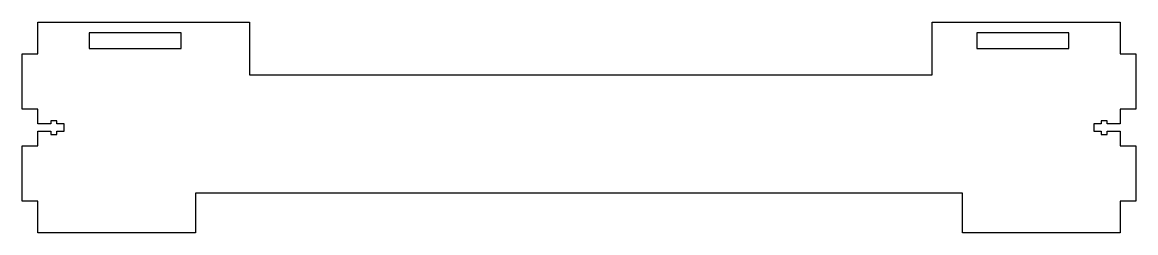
# Model space of a CAD drawing. Header units: millimetres. Extents: x 50 to 474, y -70 to 10.
import ezdxf

# ---------------------------------------------------------------- set-up
doc = ezdxf.new("R2010")
doc.units = ezdxf.units.MM
doc.layers.get('0').update_dxf_attribs({"linetype": 'CONTINUOUS'})

msp = doc.modelspace()

# ---------------------------------------------------------------- linework, layer by layer
for points in [[(55.97, -31.45), (60.82, -31.45), (60.82, -32.65), (63.12, -32.65), (63.12, -31.45), (65.97, -31.45), (65.97, -28.55), (63.12, -28.55), (63.12, -27.45), (60.82, -27.45), (60.82, -28.55), (55.97, -28.55), (55.97, -23), (50, -23), (50, -2), (55.97, -2), (55.97, 10), (136.47, 10), (136.47, -10), (396.47, -10), (396.47, 10), (467.97, 10), (467.97, -2), (473.94, -2), (473.94, -23), (467.97, -23), (467.97, -28.55), (463.12, -28.55), (463.12, -27.45), (460.82, -27.45), (460.82, -28.55), (457.97, -28.55), (457.97, -31.45), (460.82, -31.45), (460.82, -32.65), (463.12, -32.65), (463.12, -31.45), (467.97, -31.45), (467.97, -37), (473.94, -37), (473.94, -58), (467.97, -58), (467.97, -70), (407.97, -70), (407.97, -55), (115.97, -55), (115.97, -70), (55.97, -70), (55.97, -58), (50, -58), (50, -37), (55.97, -37)], [(110.5, 5.97), (75.5, 5.97), (75.5, 0), (110.5, 0)], [(448.44, 0), (448.44, 5.97), (413.44, 5.97), (413.44, 0)]]:
    msp.add_lwpolyline(points, close=True)

doc.saveas('drawing.dxf')
